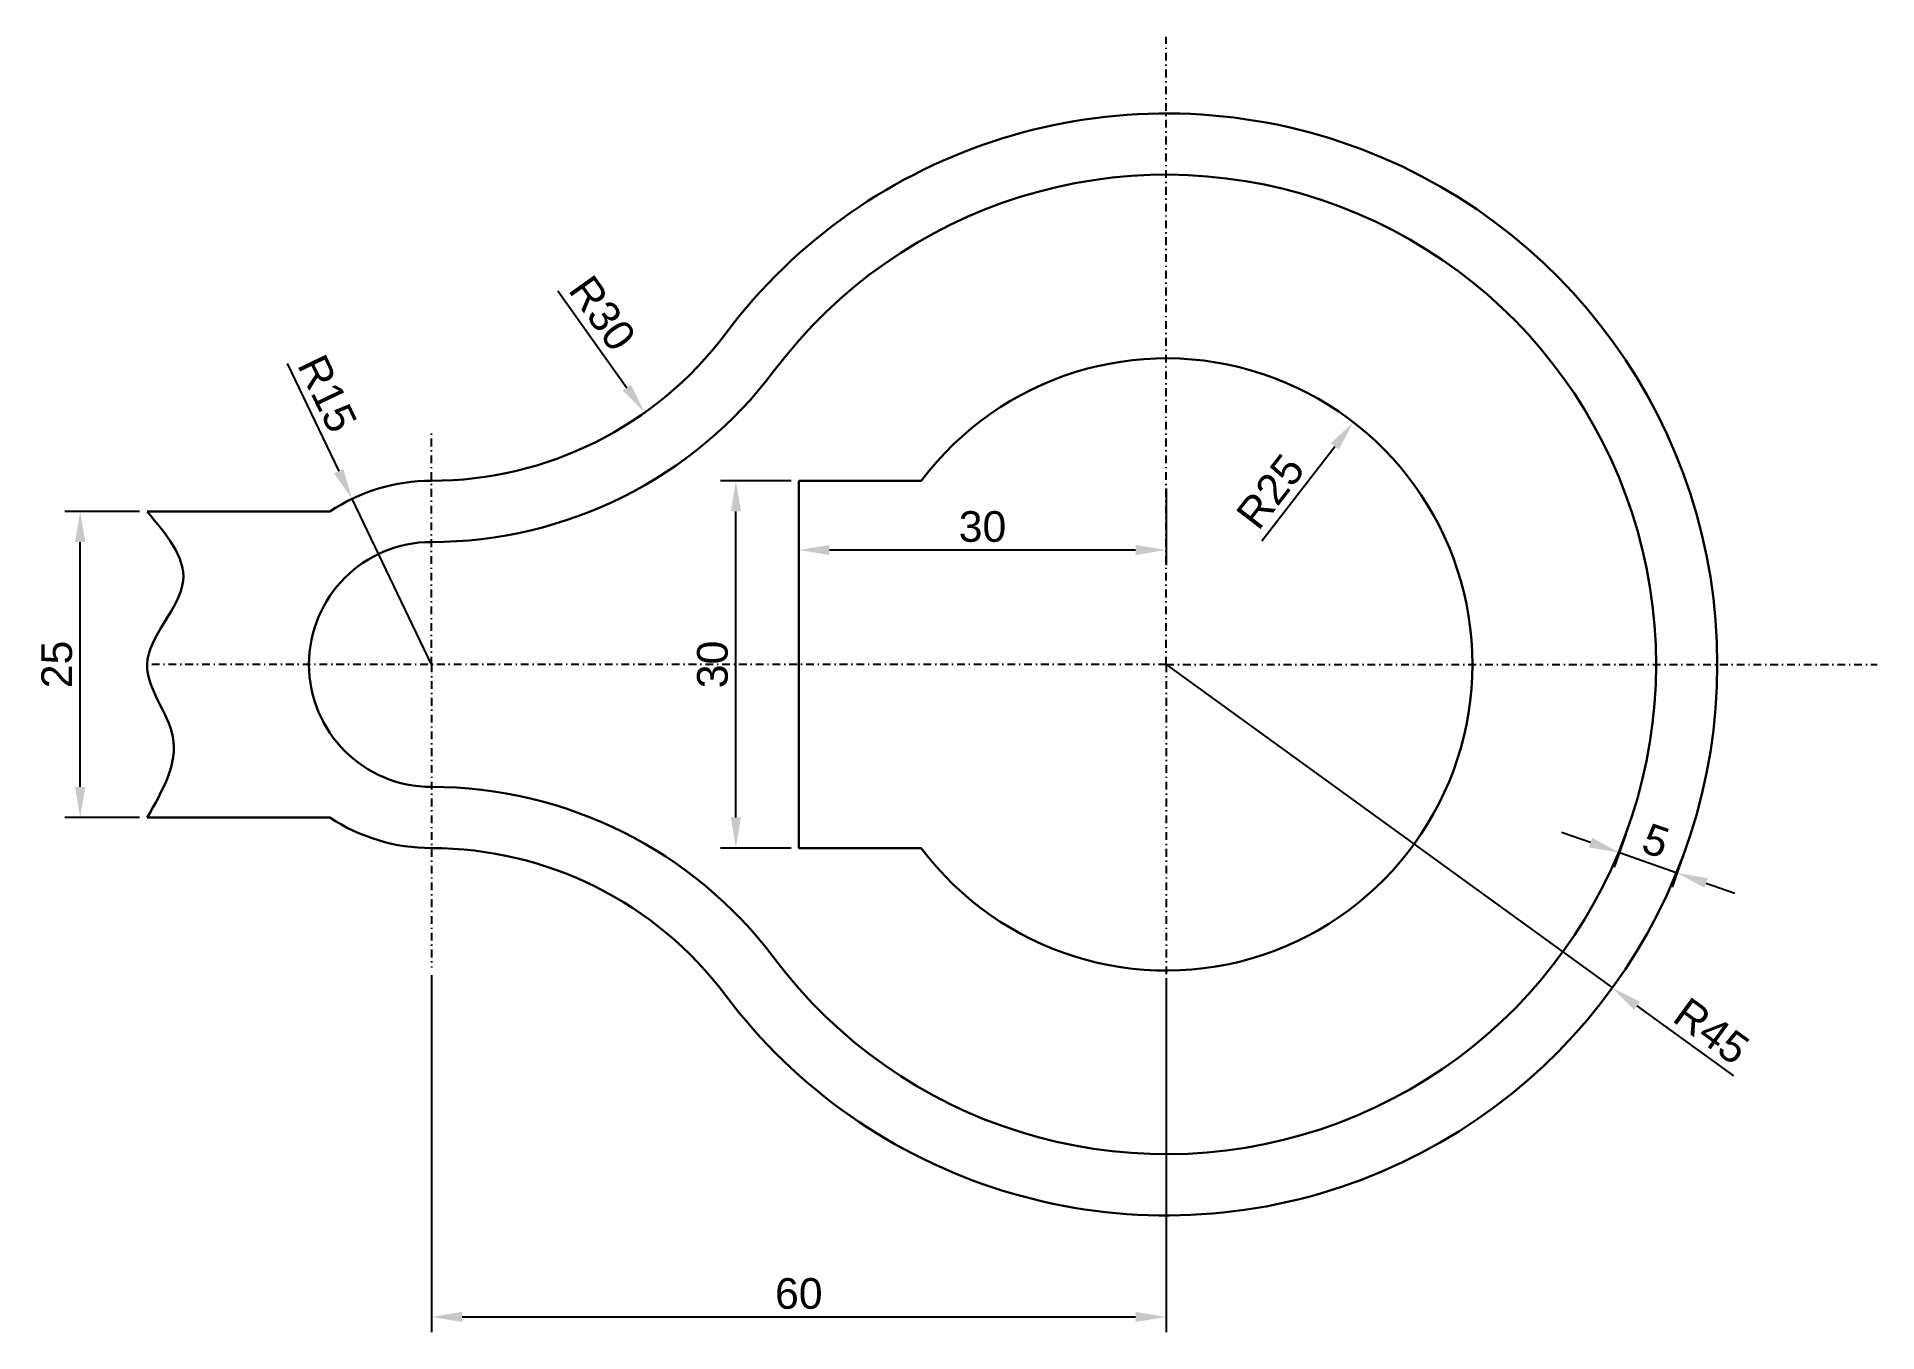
# Model space of a CAD drawing. Header units: millimetres. Extents: x -92 to 58, y -55 to 51.
import ezdxf

# ---------------------------------------------------------------- set-up
doc = ezdxf.new("R2010")
doc.units = ezdxf.units.MM
doc.header["$LTSCALE"] = 0.05
doc.linetypes.add('DASHDOT', pattern=[25.4, 12.7, -6.35, 0, -6.35])
doc.layers.add('Axe', color=1, linetype='DASHDOT')
doc.layers.add('Cote', color=7, linetype='Continuous')
doc.layers.add('Groase', color=5, linetype='Continuous', lineweight=30)
doc.styles.get("Standard").update_dxf_attribs({"font": 'Arial.ttf'})
doc.dimstyles.new('ISO-25', dxfattribs={"dimtxt": 2.5, "dimasz": 2.5, "dimexe": 1.25, "dimexo": 0.625, "dimtad": 1, "dimtxsty": 'Standard', "dimcen": 2.5, "dimadec": 0, "dimazin": 0, "dimtfac": 1, "dimtmove": 0, "dimatfit": 3, "dimfxl": 1, "dimarcsym": 0})

# ---------------------------------------------------------------- blocks, each defined once
blk = doc.blocks.new('*D4')
at = {"layer": 'Cote', "color": 0, "lineweight": -2, "transparency": 16777216}
for p, q in [((-83.84, 12.5), (-89.93, 12.5)), ((-88.68, -10), (-88.68, 10)), ((-83.84, -12.5), (-89.93, -12.5))]:
    blk.add_line(p, q, dxfattribs=at)
at = {"layer": 'Cote', "color": 0, "transparency": 16777216}
for points in [[(-89.1, 10), (-88.26, 10), (-88.68, 12.5)], [(-89.1, -10), (-88.26, -10), (-88.68, -12.5)]]:
    blk.add_solid(points, dxfattribs=at)
at = {"layer": 'Defpoints', "color": 0, "transparency": 16777216}
for p in [(-88.68, 12.5), (-83.21, 12.5), (-83.21, -12.5)]:
    blk.add_point(p, dxfattribs=at)
at = {"layer": 'Cote', "color": 0, "transparency": 16777216, "insert": (-90.58, 0), "char_height": 2.5, "attachment_point": 5, "rotation": 90}
blk.add_mtext('25', dxfattribs=at)
blk = doc.blocks.new('*D5')
at = {"layer": 'Cote', "color": 0, "lineweight": -2, "transparency": 16777216}
for p, q in [((-30.62, 15), (-36.39, 15)), ((-35.14, -12.5), (-35.14, 12.5)), ((-30.62, -15), (-36.39, -15))]:
    blk.add_line(p, q, dxfattribs=at)
at = {"layer": 'Cote', "color": 0, "transparency": 16777216}
for points in [[(-35.55, 12.5), (-34.72, 12.5), (-35.14, 15)], [(-35.55, -12.5), (-34.72, -12.5), (-35.14, -15)]]:
    blk.add_solid(points, dxfattribs=at)
at = {"layer": 'Defpoints', "color": 0, "transparency": 16777216}
for p in [(-35.14, 15), (-30, 15), (-30, -15)]:
    blk.add_point(p, dxfattribs=at)
at = {"layer": 'Cote', "color": 0, "transparency": 16777216, "insert": (-37.04, 0), "char_height": 2.5, "attachment_point": 5, "rotation": 90}
blk.add_mtext('30', dxfattribs=at)
blk = doc.blocks.new('*D6')
at = {"layer": 'Cote', "color": 0, "lineweight": -2, "transparency": 16777216}
for p, q in [((-30, 14.38), (-30, 8.1)), ((0, 14.38), (0, 8.1)), ((-27.5, 9.35), (-2.5, 9.35))]:
    blk.add_line(p, q, dxfattribs=at)
at = {"layer": 'Cote', "color": 0, "transparency": 16777216}
for points in [[(-27.5, 9.76), (-27.5, 8.93), (-30, 9.35)], [(-2.5, 9.76), (-2.5, 8.93), (0, 9.35)]]:
    blk.add_solid(points, dxfattribs=at)
at = {"layer": 'Defpoints', "color": 0, "transparency": 16777216}
for p in [(-30, 15), (0, 15), (0, 9.35)]:
    blk.add_point(p, dxfattribs=at)
at = {"layer": 'Cote', "color": 0, "transparency": 16777216, "insert": (-15, 11.25), "char_height": 2.5, "attachment_point": 5}
blk.add_mtext('30', dxfattribs=at)
blk = doc.blocks.new('*D7')
at = {"layer": 'Cote', "color": 0, "lineweight": -2, "transparency": 16777216}
for p, q in [((-60, -25.37), (-60, -54.54)), ((0, -25.62), (0, -54.54)), ((-57.5, -53.29), (-2.5, -53.29))]:
    blk.add_line(p, q, dxfattribs=at)
at = {"layer": 'Cote', "color": 0, "transparency": 16777216}
for points in [[(-57.5, -52.87), (-57.5, -53.7), (-60, -53.29)], [(-2.5, -52.87), (-2.5, -53.7), (0, -53.29)]]:
    blk.add_solid(points, dxfattribs=at)
at = {"layer": 'Defpoints', "color": 0, "transparency": 16777216}
for p in [(-60, -24.74), (0, -25), (0, -53.29)]:
    blk.add_point(p, dxfattribs=at)
at = {"layer": 'Cote', "color": 0, "transparency": 16777216, "insert": (-30, -51.39), "char_height": 2.5, "attachment_point": 5}
blk.add_mtext('60', dxfattribs=at)
blk = doc.blocks.new('*D8')
at = {"layer": 'Cote', "color": 0, "lineweight": -2, "transparency": 16777216}
for p, q in [((34.64, -14.55), (32.28, -13.72)), ((37.55, -13.8), (36.59, -16.55)), ((37, -15.37), (41.72, -17.02)), ((42.27, -15.45), (41.31, -18.2)), ((44.08, -17.85), (46.44, -18.68))]:
    blk.add_line(p, q, dxfattribs=at)
at = {"layer": 'Cote', "color": 0, "transparency": 16777216}
for points in [[(34.78, -14.15), (34.5, -14.94), (37, -15.37)], [(44.22, -17.46), (43.94, -18.24), (41.72, -17.02)]]:
    blk.add_solid(points, dxfattribs=at)
at = {"layer": 'Defpoints', "color": 0, "transparency": 16777216}
for p in [(37.76, -13.21), (42.47, -14.86), (41.72, -17.02)]:
    blk.add_point(p, dxfattribs=at)
at = {"layer": 'Cote', "color": 0, "transparency": 16777216, "insert": (39.98, -14.41), "char_height": 2.5, "attachment_point": 5, "rotation": 340.7132}
blk.add_mtext('5', dxfattribs=at)
blk = doc.blocks.new('*D9')
at = {"layer": 'Cote', "color": 0, "lineweight": -2, "transparency": 16777216}
blk.add_line((7.8, 10.1), (13.76, 17.81), dxfattribs=at)
at = {"layer": 'Cote', "color": 0, "transparency": 16777216}
blk.add_solid([(13.43, 18.06), (14.09, 17.55), (15.28, 19.78)], dxfattribs=at)
at = {"layer": 'Defpoints', "color": 0, "transparency": 16777216}
for p in [(15.28, 19.78), (0, 0)]:
    blk.add_point(p, dxfattribs=at)
at = {"layer": 'Cote', "color": 0, "transparency": 16777216, "insert": (8.51, 14.12), "char_height": 2.5, "attachment_point": 5, "rotation": 52.3119}
blk.add_mtext('R25', dxfattribs=at)
blk = doc.blocks.new('*D10')
at = {"layer": 'Cote', "color": 0, "lineweight": -2, "transparency": 16777216}
for p, q in [((0, 0), (36.43, -26.42)), ((46.34, -33.61), (38.45, -27.89))]:
    blk.add_line(p, q, dxfattribs=at)
at = {"layer": 'Cote', "color": 0, "transparency": 16777216}
blk.add_solid([(38.7, -27.55), (38.21, -28.23), (36.43, -26.42)], dxfattribs=at)
at = {"layer": 'Defpoints', "color": 0, "transparency": 16777216}
for p in [(0, 0), (36.43, -26.42)]:
    blk.add_point(p, dxfattribs=at)
at = {"layer": 'Cote', "color": 0, "transparency": 16777216, "insert": (44.52, -29.95), "char_height": 2.5, "attachment_point": 5, "rotation": 324.0454}
blk.add_mtext('R45', dxfattribs=at)
blk = doc.blocks.new('*D11')
at = {"layer": 'Cote', "color": 0, "lineweight": -2, "transparency": 16777216}
for p, q in [((-71.78, 24.57), (-67.57, 15.78)), ((-60, 0), (-66.48, 13.53))]:
    blk.add_line(p, q, dxfattribs=at)
at = {"layer": 'Cote', "color": 0, "transparency": 16777216}
blk.add_solid([(-67.19, 15.96), (-67.94, 15.6), (-66.48, 13.53)], dxfattribs=at)
at = {"layer": 'Defpoints', "color": 0, "transparency": 16777216}
for p in [(-66.48, 13.53), (-60, 0)]:
    blk.add_point(p, dxfattribs=at)
at = {"layer": 'Cote', "color": 0, "transparency": 16777216, "insert": (-68.5, 22.12), "char_height": 2.5, "attachment_point": 5, "rotation": 295.6152}
blk.add_mtext('R15', dxfattribs=at)
blk = doc.blocks.new('*D12')
at = {"layer": 'Cote', "color": 0, "lineweight": -2, "transparency": 16777216}
blk.add_line((-49.68, 30.51), (-44.05, 22.6), dxfattribs=at)
at = {"layer": 'Cote', "color": 0, "transparency": 16777216}
blk.add_solid([(-43.71, 22.84), (-44.38, 22.36), (-42.59, 20.57)], dxfattribs=at)
at = {"layer": 'Defpoints', "color": 0, "transparency": 16777216}
for p in [(-60, 45), (-42.59, 20.57)]:
    blk.add_point(p, dxfattribs=at)
at = {"layer": 'Cote', "color": 0, "transparency": 16777216, "insert": (-46.04, 28.68), "char_height": 2.5, "attachment_point": 5, "rotation": 305.4632}
blk.add_mtext('R30', dxfattribs=at)

msp = doc.modelspace()

# ---------------------------------------------------------------- linework, layer by layer
at = {"layer": 'Axe'}
for p, q in [((0, 0), (0, 51.261)), ((-60, 0), (-60, 19.016)), ((0, 0), (-83.213, 0)), ((-60, 0), (-60, -24.744)), ((0, 0), (0, -49.489)), ((0, 0), (58.054, 0))]:
    msp.add_line(p, q, dxfattribs=at)
at = {"layer": 'Groase'}
for p, q in [((-30, 0), (-30, 15)), ((-30, 15), (-20, 15)), ((-68.292, 12.5), (-83.213, 12.5)), ((-30, 0), (-30, -15)), ((-68.292, -12.5), (-83.213, -12.5)), ((-30, -15), (-20, -15))]:
    msp.add_line(p, q, dxfattribs=at)
for centre, radius, start, end in [((0, 0), 45, 216.8699, 143.1301), ((0, 0), 40, 216.8699, 143.1301), ((-60, 45), 30, 270, 323.1301), ((0, 0), 25, 216.8699, 143.1301), ((-60, 45), 35, 270, 323.1301), ((-60, 0), 15, 90, 123.55731), ((-60, 0), 10, 90, 270), ((-60, -45), 35, 36.8699, 90), ((-60, 0), 15, 236.44269, 270), ((-60, -45), 30, 36.8699, 90)]:
    msp.add_arc(centre, radius, start, end, dxfattribs=at)
msp.add_spline([(-83.213, -12.5), (-81.111, -5.925), (-83.213, 0), (-80.27, 6.826), (-83.213, 12.5)], degree=3, dxfattribs=at)

# ---------------------------------------------------------------- dimensions: what is measured, and where the dimension line sits
at = {"layer": 'Cote'}
for center, mpoint, picture, middle in [((-60, 45), (-42.595, 20.565), '*D12', (-47.589, 27.576)), ((0, 0), (15.284, 19.784), '*D9', (10.013, 12.961))]:
    dim = msp.add_radius_dim(center=center, mpoint=mpoint, dimstyle='ISO-25', dxfattribs=at)
    dim.commit()
    dim.dimension.update_dxf_attribs({"geometry": picture, "text_midpoint": middle, "dimtype": 164})
for center, mpoint, picture, middle in [((-60, 0), (-66.485, 13.526), '*D11', (-68.497, 22.122)), ((0, 0), (36.427, -26.421), '*D10', (44.519, -29.948))]:
    dim = msp.add_radius_dim(center=center, mpoint=mpoint, dimstyle='ISO-25', dxfattribs=at)
    dim.commit()
    dim.dimension.update_dxf_attribs({"geometry": picture, "text_midpoint": middle})
for base, p1, p2, picture, middle in [((-35.137, 15), (-30, -15), (-30, 15), '*D5', (-37.039, 0)), ((-88.68, 12.5), (-83.213, -12.5), (-83.213, 12.5), '*D4', (-90.581, 0))]:
    dim = msp.add_linear_dim(base=base, p1=p1, p2=p2, angle=90, dimstyle='ISO-25', dxfattribs=at)
    dim.commit()
    dim.dimension.update_dxf_attribs({"geometry": picture, "text_midpoint": middle})
for base, p1, p2, picture, middle in [((0, 9.346), (-30, 15), (0, 15), '*D6', (-15, 11.249)), ((0, -53.287), (-60, -24.744), (0, -25), '*D7', (-30, -51.385))]:
    dim = msp.add_linear_dim(base=base, p1=p1, p2=p2, dimstyle='ISO-25', dxfattribs=at)
    dim.commit()
    dim.dimension.update_dxf_attribs({"geometry": picture, "text_midpoint": middle})
dim = msp.add_aligned_dim(p1=(37.755, -13.212), p2=(42.474, -14.863), distance=-2.29, dimstyle='ISO-25', dxfattribs=at)
dim.commit()
dim.dimension.update_dxf_attribs({"geometry": '*D8', "text_midpoint": (39.985, -14.409)})

doc.saveas('drawing.dxf')
